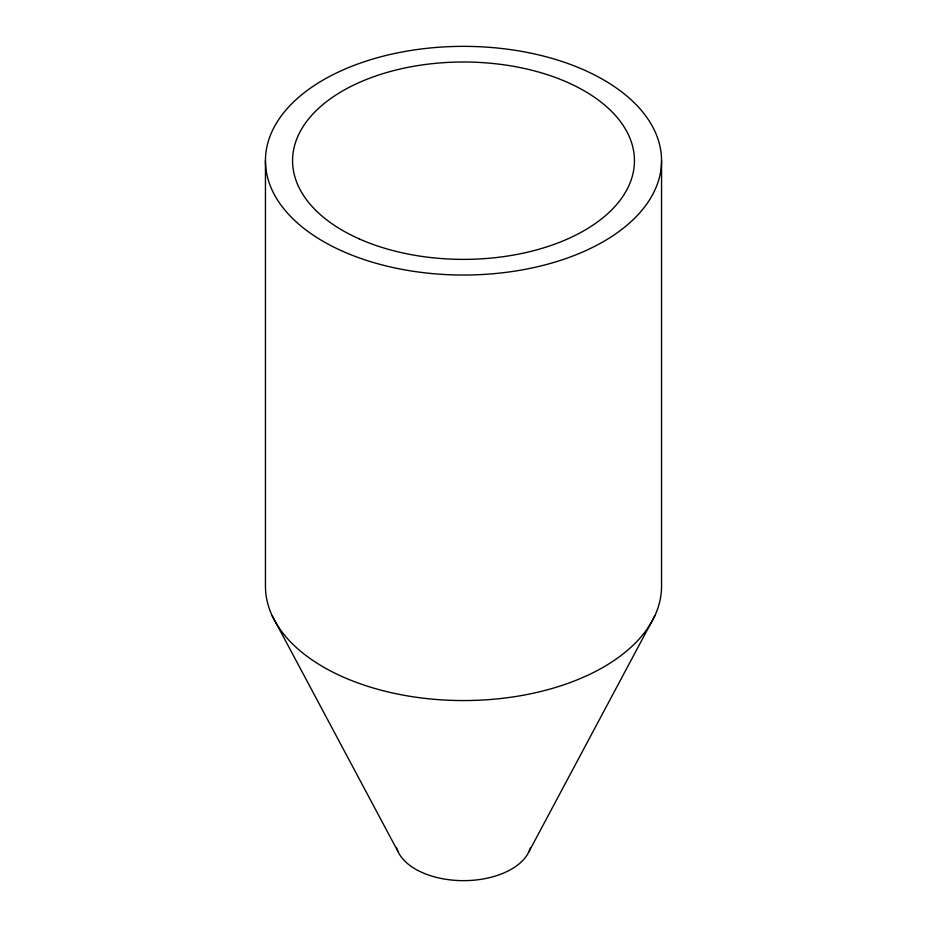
<?xml version="1.0" encoding="UTF-8"?>
<svg xmlns="http://www.w3.org/2000/svg" width="927" height="927" viewBox="0 0 927 927"><rect width="100%" height="100%" fill="white"/><g stroke="black" fill="none" stroke-linecap="round" stroke-linejoin="round"><path stroke-width="1.39" d="M528.946 851.658L654.798 615.806M272.202 615.806L398.054 851.658M661.542 160.684L661.542 586.212A198.042 114.334 0 0 1 463.5 700.557A198.042 114.334 0 0 1 265.458 586.212L265.458 160.684M530.348 847.904A67.752 39.119 0 0 1 463.5 880.65A67.752 39.119 0 0 1 396.652 847.904M342.944 251.402A198.042 114.334 0 0 0 659.85 175.609A198.042 114.334 0 0 0 387.718 55.052A198.042 114.334 0 0 0 342.944 251.402M359.433 238.981A170.939 98.691 0 0 0 632.979 173.569A170.939 98.691 0 0 0 398.089 69.513A170.939 98.691 0 0 0 359.433 238.981"/></g></svg>
